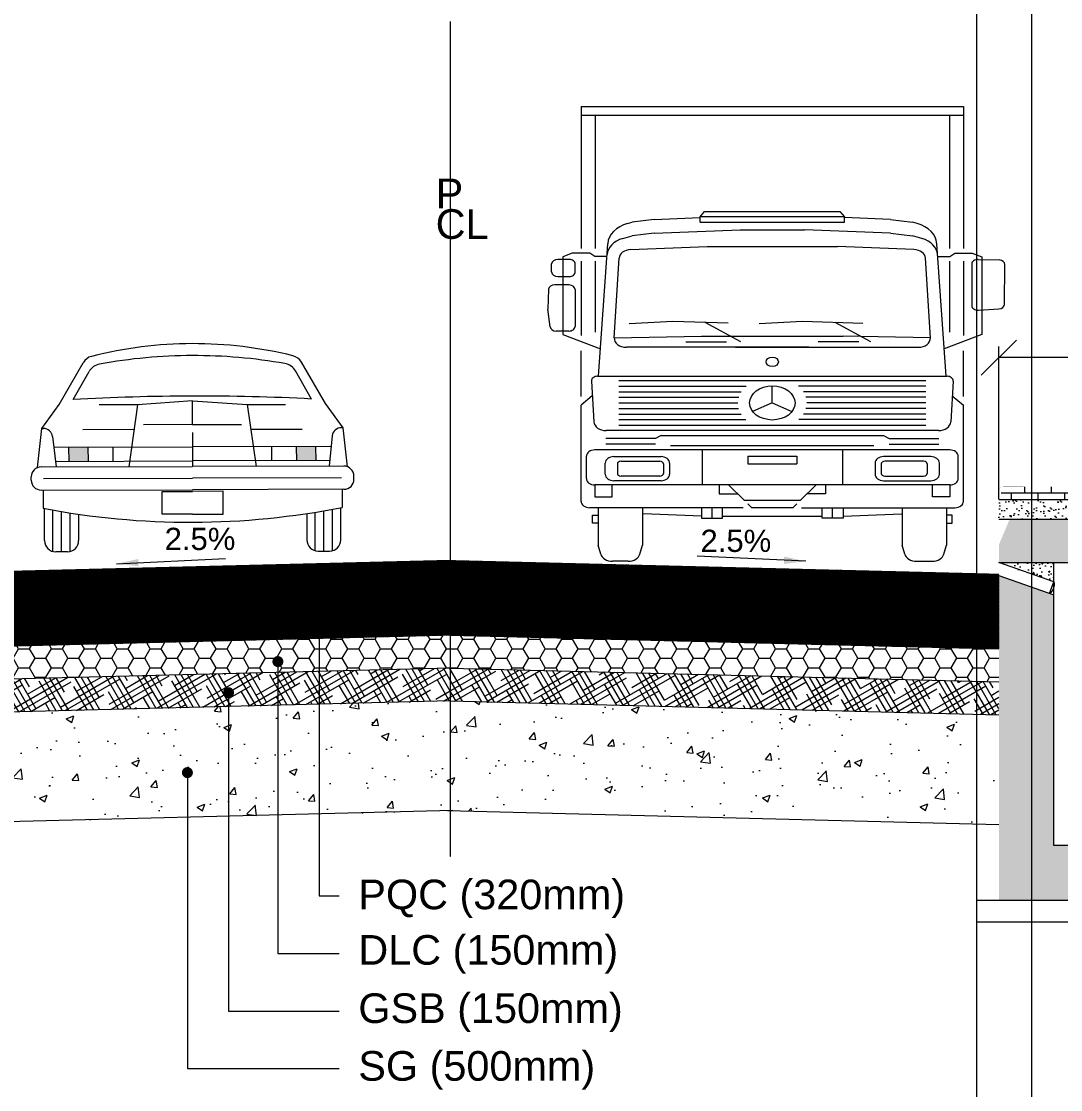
# Model space of a CAD drawing. Header units: inches. Extents: x 1863003 to 1881330, y 133141 to 515800.
# Drawn here: x 1871288 to 1876024, y 251341 to 256209 of the extents above; entities that cross this region are included whole.
import ezdxf

# ---------------------------------------------------------------- set-up
doc = ezdxf.new("R2010")
doc.units = ezdxf.units.IN
doc.header["$MEASUREMENT"] = 0
doc.linetypes.add('CENTERX2', pattern=[4, 2.5, -0.5, 0.5, -0.5])
doc.layers.get('0').update_dxf_attribs({"color": 4, "linetype": 'ELEC_LINE', "lineweight": 13})
doc.layers.get('Defpoints').update_dxf_attribs({"lineweight": 13})
for name, color, linetype, lineweight in [('DIM', 7, 'Continuous', 13), ('DIMEN', 7, 'Continuous', 13), ('HATCH', 252, 'Continuous', 13)]:
    doc.layers.add(name, color=color, linetype=linetype, lineweight=lineweight)
doc.styles.add('ARIAL', font='arial.ttf')
doc.styles.get("Standard").update_dxf_attribs({"font": 'romans.shx'})
doc.linetypes.add('ELEC_LINE', pattern='A,12.7,-5.08,["EL",Standard,S=2.54,R=0,X=-2.54,Y=-1.27],-5.08', length=22.86)
doc.dimstyles.get("Standard").update_dxf_attribs({"dimtxt": 180, "dimasz": 160, "dimexe": 50, "dimexo": 50, "dimgap": 100, "dimtad": 1, "dimdec": 0, "dimzin": 0, "dimdsep": 46, "dimtxsty": 'ARIAL', "dimcen": 0.09, "dimclrd": 256, "dimclre": 256, "dimclrt": 256, "dimadec": 0, "dimazin": 0, "dimtm": 1e-09, "dimtfac": 1, "dimtdec": 0, "dimtofl": 0, "dimtmove": 0, "dimatfit": 3, "dimfxl": 0, "dimtolj": 1, "dimtzin": 0, "dimlwd": 9, "dimlwe": -1, "dimarcsym": 0})
pattern_1 = [(49.99999999999999, (849.9999999997672, -258514.5726431922), (358.6300913003767, -31.37606749129755), [37.5, -412.5]), (355, (849.9999999997672, -258514.5726431922), (-69.3756668065, 376.0960668500059), [30, -330]), (100.45144446, (879.8858404997671, -258517.1873151922), (289.254423363556, 344.7199954843147), [31.87009599999999, -350.5710559999998]), (46.18420000000001, (849.9999999997672, -258414.5726431922), (533.6206653357862, -82.75964039653827), [56.25, -618.75]), (96.63563549, (894.4683724997672, -258421.4692966922), (467.3309728371142, 487.0593003872752), [47.805171, -525.8568799999999]), (351.1841639899999, (849.9999999997672, -258414.5726431922), (467.3309725273866, 487.0593001349951), [45, -495.0000004999999]), (21, (899.9999999997672, -258439.5726431922), (298.4535260592309, -201.3094453326694), [37.5, -412.5]), (326.0000000000001, (899.9999999997672, -258439.5726431922), (121.6576659607909, 362.5750225234265), [30, -330]), (71.45144474, (924.8711269997672, -258456.3484301922), (420.1111883649855, 161.2655764031769), [31.870095, -350.571056]), (37.50000000000001, (849.9999999997672, -258514.5726431922), (6.079927658645334, 166.4469269156558), [0, -326, 0, -335, 0, -331.25]), (7.499999999999999, (849.9999999997672, -258514.5726431922), (131.5347687210743, 197.2058559411801), [0, -191, 0, -318.5, 0, -126.25]), (327.5, (738.4999999997672, -258514.5726431922), (266.9112180862045, -11.27743586718988), [0, -125, 0, -390, 0, -517.5]), (317.5, (688.4999999997672, -258514.5726431922), (291.5930846711931, 50.05249116615887), [0, -162.5, 0, -259, 0, -367.5])]
pattern_2 = [(29.99999999999999, (849.9999999997672, -258514.5726431922), (74.10254037844388, 71.65063509461096), [400, -200]), (120, (849.9999999997672, -258514.5726431922), (28.34936490538902, -99.10254037844388), [399.9999999999998, -199.9999999999999])]
pattern_3 = [(0, (849.9999999997672, -258514.5726431922), (75, 43.30127018922193), [50, -100]), (120, (849.9999999997672, -258514.5726431922), (-74.99999999999997, 43.30127018922194), [49.99999999999998, -99.99999999999996]), (59.99999999999999, (849.9999999997672, -258514.5726431922), (1.665334536937735e-14, 86.60254037844388), [-100, 50])]
pattern_4 = [(45, (849.9999999997672, -258514.5726431922), (-0.8838834764831844, 0.8838834764831844), [])]

# ---------------------------------------------------------------- blocks, each defined once
blk = doc.blocks.new('ca')
at = {"color": 8}
for p, q in [((-28.87392627767986, 25.61850738525391), (-23.64386951498454, 34.62560272216797)), ((-25.8452016072697, 26.62766265869141), (-22.36343586014118, 32.70442199707031)), ((25.84521282149944, 26.62766265869141), (22.36344707437092, 32.70442199707031)), ((28.87392986245686, 25.61850738525391), (23.64387309976155, 34.62560272216797)), ((-32.63588916830486, 20.39279174804688), (-28.87392627767986, 25.61850738525391)), ((-2.022308763116598e-06, 26.33292388916016), (-11.86808979086345, 25.45753479003906)), ((-2.022308763116598e-06, 26.33292388916016), (11.86810100503499, 25.45753479003906)), ((-2.022308763116598e-06, 21.14312744140625), (-2.022308763116598e-06, 26.33292388916016)), ((32.63589275308186, 20.39279174804688), (28.87392986245686, 25.61850738525391)), ((-11.86808979086345, 25.45753479003906), (-20.18772327475017, 25.45753479003906)), ((-11.86808979086345, 25.45753479003906), (-13.80725299887126, 12.06492614746094)), ((11.86810100503499, 25.45753479003906), (13.8072642130428, 12.06492614746094)), ((11.86810100503499, 25.45753479003906), (20.18772685952717, 25.45753479003906)), ((-2.022308763116598e-06, 21.14312744140625), (-10.61702167562908, 21.14312744140625)), ((-2.022308763116598e-06, 21.14312744140625), (10.61703288980061, 21.14312744140625)), ((-33.57544910477009, 11.918701171875), (-32.63588916830486, 20.39279174804688)), ((-32.63588916830486, 20.39279174804688), (-32.28344928787556, 20.39279174804688)), ((-30.30240070389118, 18.62036895751953), (-29.57140552572673, 12.06492614746094)), ((-12.64239704184001, 20.10987854003906), (-23.75327503250446, 20.10987854003906)), ((-2.022308763116598e-06, 19.41312408447266), (-2.022308763116598e-06, 12.06492614746094)), ((12.64240825601155, 20.10987854003906), (23.75327861739788, 20.10987854003906)), ((30.30239665939007, 18.62036895751953), (29.57140911050374, 12.06492614746094)), ((32.63589275308186, 20.39279174804688), (32.2834605021053, 20.39279174804688)), ((33.57545268966351, 11.918701171875), (32.63589275308186, 20.39279174804688)), ((-30.04683124588337, 16.3284912109375), (-2.022308763116598e-06, 16.3284912109375)), ((-26.75585376791423, 13.26463317871094), (-26.75585376791423, 16.3284912109375)), ((-22.56476032303181, 13.26463317871094), (-22.56476032303181, 16.3284912109375)), ((-17.18514453939861, 13.26463317871094), (-17.18514453939861, 16.3284912109375)), ((30.04684246011311, 16.3284912109375), (-2.022308763116598e-06, 16.3284912109375)), ((17.18514812417561, 13.26463317871094), (17.18514812417561, 16.3284912109375)), ((22.56477153726155, 13.26463317871094), (22.56477153726155, 16.3284912109375)), ((26.75585735269124, 13.26463317871094), (26.75585735269124, 16.3284912109375)), ((-32.79469501541462, 12.06492614746094), (-2.022308763116598e-06, 12.06492614746094)), ((-29.7051869588322, 13.26463317871094), (-2.022308763116598e-06, 13.26463317871094)), ((29.70519817300374, 13.26463317871094), (-2.022308763116598e-06, 13.26463317871094)), ((32.79470622964436, 12.06492614746094), (-2.022308763116598e-06, 12.06492614746094)), ((-34.95222675375408, 9.207511901855469), (-34.95222675375408, 9.907394409179688)), ((-32.26056873373454, 9.557449340820312), (-2.022308763116598e-06, 9.557449340820312)), ((32.26057231856976, 9.557449340820312), (-2.022308763116598e-06, 9.557449340820312)), ((34.95223796792561, 9.207511901855469), (34.95223796792561, 9.907394409179688)), ((-32.79469501541462, 7.049980163574219), (-2.022308763116598e-06, 7.049980163574219)), ((-32.40735828451579, 7.049980163574219), (-32.40735828451579, 3.125236511230469)), ((32.79470622964436, 7.049980163574219), (-2.022308763116598e-06, 7.049980163574219)), ((32.40736186935101, 7.049980163574219), (32.40736186935101, 3.125236511230469)), ((-6.595125313324388, 1.757362365722656), (-6.595125313324388, 6.686576843261719)), ((-6.595125313324388, 6.686576843261719), (-2.022308763116598e-06, 6.686576843261719)), ((6.595136527495924, 6.686576843261719), (-2.022308763116598e-06, 6.686576843261719)), ((6.595136527495924, 1.757362365722656), (6.595136527495924, 6.686576843261719)), ((-32.09418689779704, -3.909431457519531), (-32.09418689779704, 3.0645751953125)), ((-30.28335773519939, -6.264907836914062), (-30.28335773519939, 2.725761413574219)), ((-28.40287982986774, -6.346817016601562), (-28.40287982986774, 2.395401000976562)), ((28.40289104409749, -6.346817016601562), (28.40289104409749, 2.395401000976562)), ((30.28336894942913, -6.264907836914062), (30.28336894942913, 2.725761413574219)), ((32.09419048257405, -3.909431457519531), (32.09419048257405, 3.0645751953125)), ((-26.52240192459431, -6.264907836914062), (-26.52240192459431, 2.086807250976562)), ((-24.71157276205486, 1.810089111328125), (-24.71157276205486, -3.909431457519531)), ((-2.022308763116598e-06, 1.757362365722656), (-6.595125313324388, 1.757362365722656)), ((-2.022308763116598e-06, 1.757362365722656), (6.595136527495924, 1.757362365722656)), ((24.71157634683186, 1.810089111328125), (24.71157634683186, -3.909431457519531)), ((26.52241313882405, -6.264907836914062), (26.52241313882405, 2.086807250976562)), ((-27.14895832107868, -6.346817016601562), (-29.65680133871501, -6.346817016601562)), ((27.14896953530842, -6.346817016601562), (29.65681255294476, -6.346817016601562))]:
    blk.add_line(p, q, dxfattribs=at)
for centre, radius, start, end in [((-2.022308763116598e-06, -51.15877151489258), 89.84619140625, 90.00000250547792, 104.0557395141059), ((-2.022308763116598e-06, -51.15877151489258), 89.84619140625, 75.94426549587769, 90.00000250547792), ((-21.10853015951579, 33.15342712402344), 2.931763172149658, 104.0557395141059, 149.8579703914262), ((-2.022308763116598e-06, -77.34341216087341), 113.4477920532226, 90.00000250547792, 100.1964913884343), ((-2.022308763116598e-06, -77.34341216087341), 113.4477920532226, 79.80350679128016, 90.00000250547792), ((21.1085337442928, 33.15342712402344), 2.931763172149658, 30.14203120414816, 75.94426549587769), ((-19.49852191971149, 31.06292724609375), 3.301851511001587, 100.1964913884343, 150.1888247544409), ((19.49853313394124, 31.06292724609375), 3.301851511001587, 29.81117683935573, 79.80350679128016), ((-2.022308763116598e-06, -444.7755432128906), 472.1111755371094, 90.00000250547792, 93.13816024060277), ((-2.022308763116598e-06, -444.7755432128906), 472.1111755371094, 86.8618379397985, 90.00000250547792), ((-32.28344928787556, 18.39946746826172), 1.993328452110291, 6.362710959437382, 90.00000250547792), ((32.2834605021053, 18.39946746826172), 1.993328452110291, 90.00000250547792, 173.6372876464351), ((-32.79469501541462, 9.907394409179688), 2.157535076141357, 90.00000250547792, 180.0000050081001), ((32.79470622964436, 9.907394409179688), 2.157535076141357, 0, 90.00000250547792), ((-32.79469501541462, 9.207511901855469), 2.157535076141357, 180.0000050081001, 270.0000006830187), ((32.79470622964436, 9.207511901855469), 2.157535076141357, 270.0000006830187, 0), ((-2.022308763116598e-06, 169.5877685546875), 169.5877685546875, 258.9833153636083, 270.0000006830187), ((-2.022308763116598e-06, 169.5877685546875), 169.5877685546875, 270.0000006830187, 281.0166860022666), ((-29.65680133871501, -3.909431457519531), 2.437389612197876, 180.0000050081001, 270.0000006830187), ((-27.14895832107868, -3.909431457519531), 2.437389612197876, 270.0000006830187, 0), ((27.14896953530842, -3.909431457519531), 2.437389612197876, 180.0000050081001, 270.0000006830187), ((29.65681255294476, -3.909431457519531), 2.437389612197876, 270.0000006830187, 0)]:
    blk.add_arc(centre, radius, start, end, dxfattribs=at)
for points in [[(-22.56476032303181, 13.26463317871094), (-22.56476032303181, 16.3284912109375), (-26.75585376791423, 13.26463317871094), (-26.75585376791423, 16.3284912109375)], [(22.56477153726155, 13.26463317871094), (22.56477153726155, 16.3284912109375), (26.75585735269124, 13.26463317871094), (26.75585735269124, 16.3284912109375)]]:
    blk.add_solid(points, dxfattribs=at)
blk = doc.blocks.new('A$C9c4fc737')
at = {"color": 8, "linetype": 'Continuous'}
for p, q in [((10.81007140269503, 147.2526909448789), (134.6093052432407, 147.2526909448789)), ((10.81007140269503, 147.2526909448789), (10.81007140269503, 101.3151259922306)), ((134.6093052432407, 147.2526909448789), (134.6093052432407, 101.3151259922306)), ((10.81007140269503, 144.514640566078), (134.6093052432407, 144.514640566078)), ((15.30168826063164, 144.514640566078), (15.30168826063164, 101.3151259922306)), ((130.1176883853041, 144.514640566078), (130.1176883853041, 101.3151259922306)), ((34.43398321326822, 110.7369727246114), (27.35668485541828, 109.827034364338)), ((34.43398321326822, 110.7369727246114), (49.37210274743848, 111.3052707503666)), ((49.37210274743848, 111.5411098843906), (50.79670752352104, 113.2288923030719)), ((96.04727389849722, 111.5411098843906), (49.37210274743848, 111.5411098843906)), ((49.37210274743848, 109.8533274657675), (49.37210274743848, 111.5411098843906)), ((50.79670752352104, 113.2288923030719), (94.62266912241466, 113.2288923030719)), ((94.62266912241466, 113.2288923030719), (96.04727389849722, 111.5411098843906)), ((96.04727389849722, 109.8533274657675), (96.04727389849722, 111.5411098843906)), ((110.9853934326675, 110.7369727246114), (96.04727389849722, 111.3052707503666)), ((110.9853934326675, 110.7369727246114), (118.0626917905174, 109.827034364338)), ((25.80307572381571, 109.3900817960384), (27.35668485541828, 109.827034364338)), ((34.43398321326822, 106.3074698892306), (62.33875959576108, 107.3690646428731)), ((49.37210274743848, 109.8533274657675), (96.04727389849722, 109.8533274657675)), ((62.33875959576108, 107.3690646428731), (83.08061705017462, 107.3690646428731)), ((110.9853934326675, 106.3074698892306), (83.08061705017462, 107.3690646428731)), ((119.61630092212, 109.3900817960384), (118.0626917905174, 109.827034364338)), ((24.28094782587141, 104.5324804893462), (27.35668485541828, 105.397531528899)), ((34.43398321326822, 106.3074698892306), (27.35668485541828, 105.397531528899)), ((110.9853934326675, 106.3074698892306), (118.0626917905174, 105.397531528899)), ((121.1384288200643, 104.5324804893462), (118.0626917905174, 105.397531528899)), ((16.43742453190498, 59.91248832049314), (19.42990541039035, 102.8634112855652)), ((26.83855356904678, 100.9396588809323), (51.62170779658481, 101.9094344811165)), ((51.62170779658481, 101.9094344811165), (93.79766884911805, 101.9094344811165)), ((118.5808230768889, 100.9396588809323), (93.79766884911805, 101.9094344811165)), ((128.9819521140307, 59.91248832049314), (125.9894712353125, 102.8634112855652)), ((6.952321232063696, 97.76593348762253), (3.229055353207514, 97.76593348762253)), ((7.944666502531618, 99.78624497377314), (4.911538634914905, 98.57299382670317)), ((4.911538634914905, 98.57299382670317), (4.911538634914905, 73.39803252520505)), ((13.60650518885814, 99.78624497377314), (7.944666502531618, 99.78624497377314)), ((10.81007140269503, 97.14353605674114), (10.81007140269503, 73.11245732830139)), ((15.22417338495143, 98.74541201052489), (13.60650518885814, 99.78624497377314)), ((19.14299576473422, 98.74541201052489), (15.22417338495143, 98.74541201052489)), ((15.30168826063164, 97.14353605674114), (15.30168826063164, 74.19216890487587)), ((21.52414408815093, 72.39246372279013), (23.11087843985297, 98.12731148838066)), ((123.8952325577848, 72.39246372279013), (122.3084982060827, 98.12731148838066)), ((126.2763808809686, 98.74541201052489), (130.1952032609843, 98.74541201052489)), ((130.1176883853041, 97.14353605674114), (130.1176883853041, 74.19216890487587)), ((130.1952032609843, 98.74541201052489), (131.8128714570776, 99.78624497377314)), ((131.8128714570776, 99.78624497377314), (137.4747101434041, 99.78624497377314)), ((134.6093052432407, 97.14353605674114), (134.6093052432407, 73.11245732830139)), ((137.4747101434041, 99.78624497377314), (140.5078380110208, 98.57299382670317)), ((139.3317480962723, 97.75002095242962), (146.1434926723596, 97.58522068039747)), ((140.5078380110208, 98.57299382670317), (140.5078380110208, 73.39803252520505)), ((1.260551386745647, 93.71527845913079), (1.260551386745647, 96.28955551289255)), ((8.920825198292732, 93.71527845913079), (8.920825198292732, 96.28955551289255)), ((137.2997770148795, 96.27441052539507), (137.2997770148795, 82.8046028696117)), ((147.8633633202408, 83.18633028503973), (148.0484157337341, 96.09373613906791)), ((3.229055353207514, 92.2389004844008), (6.952321232063696, 92.2389004844008)), ((0.2822680084500462, 88.11550049768994), (0, 81.6939033070812)), ((6.885636833729222, 89.48991626466159), (2.279984229011461, 89.54305841011228)), ((8.823859706986696, 88.01371297822334), (8.823859706986696, 76.04331767233089)), ((0.7474576199892908, 75.90110675262986), (0, 81.6939033070812)), ((139.4252597675659, 81.33292674750555), (146.051951929694, 81.73052827722859)), ((40.45865266723558, 77.68533015169669), (26.34564223280177, 76.88612957298756)), ((58.4318889528513, 77.0992463597795), (40.45865266723558, 77.68533015169669)), ((62.54096812033094, 71.12318662443431), (51.01508222310804, 77.34109875315335)), ((82.51802576519549, 77.68533015169669), (68.4050153309945, 76.88612957298756)), ((102.0383846617769, 77.04879670945229), (82.51802576519549, 77.68533015169669)), ((104.6003412182909, 71.12318662443431), (93.07445532130077, 77.34109875315335)), ((6.855355740757659, 74.5669396976009), (2.706808069488034, 74.5669396976009)), ((4.911538634914905, 73.39803252520505), (17.06051128986292, 68.85562026500702)), ((21.52414408815093, 72.39246372279013), (49.80183107615449, 72.94306334503926)), ((49.80183107615449, 72.94306334503926), (95.61754556978121, 72.94306334503926)), ((123.8952325577848, 72.39246372279013), (95.61754556978121, 72.94306334503926)), ((140.5078380110208, 73.39803252520505), (128.3588653560728, 68.85562026500702)), ((84.58169729192741, 69.30330990388757), (25.45694932248443, 69.30330990388757)), ((44.74661796330474, 71.12318662443431), (57.89017205638811, 71.12318662443431)), ((60.83767935400829, 69.30330990388757), (119.9624273234513, 69.30330990388757)), ((100.672758682631, 71.12318662443431), (87.52920458931476, 71.12318662443431)), ((10.81007140269503, 53.40037574415328), (10.81007140269503, 68.16311544529162)), ((134.6093052432407, 53.40037574415328), (134.6093052432407, 68.16311544529162)), ((16.09294749516994, 59.91248832049314), (129.3264291507658, 59.91248832049314)), ((14.1265368165914, 58.36804228380788), (14.94026613910682, 45.14494079392171)), ((23.01603383524343, 58.50492512102937), (122.4033428104594, 58.50492512102937)), ((23.01603383524343, 56.70389381982386), (64.2195695808623, 56.70389381982386)), ((72.70968832285143, 51.27113444113638), (72.70968832285143, 56.78345282335067)), ((122.4033428104594, 56.70389381982386), (81.1998070650734, 56.70389381982386)), ((131.2928398293443, 58.36804228380788), (130.4791105068289, 45.14494079392171)), ((14.42386939167045, 53.53638793766731), (10.81007140269503, 50.56138734007254)), ((23.01603383524343, 54.90286251861835), (62.65458538127132, 54.90286251861835)), ((23.01603383524343, 53.10183121741284), (61.81956115923822, 53.10183121741284)), ((122.4033428104594, 54.90286251861835), (82.76479126466438, 54.90286251861835)), ((122.4033428104594, 53.10183121741284), (83.59981548669748, 53.10183121741284)), ((130.9955072542652, 53.53638793766731), (134.6093052432407, 50.56138734007254)), ((10.81007140269503, 19.41215215518605), (10.81007140269503, 50.56138734007254)), ((23.01603383524343, 51.30079991614912), (61.54942669160664, 51.30079991614912)), ((23.01603383524343, 49.4997686149436), (61.80213106749579, 49.4997686149436)), ((72.70968832285143, 51.27113444113638), (66.34461131924763, 48.51497525000013)), ((72.70968832285143, 51.27113444113638), (79.07476532668807, 48.51497525000013)), ((122.4033428104594, 49.4997686149436), (83.6172455784399, 49.4997686149436)), ((122.4033428104594, 51.30079991614912), (83.86994995432906, 51.30079991614912)), ((134.6093052432407, 19.41215215518605), (134.6093052432407, 50.56138734007254)), ((23.01603383524343, 47.69873731373809), (62.61687075579539, 47.69873731373809)), ((23.01603383524343, 45.89770601253258), (64.1527073616162, 45.89770601253258)), ((122.4033428104594, 45.89770601253258), (81.26666928408667, 45.89770601253258)), ((122.4033428104594, 47.69873731373809), (82.80250589014031, 47.69873731373809)), ((126.5462891496718, 42.32832096831407), (18.87308749626391, 42.32832096831407)), ((23.01603383524343, 44.09667471132707), (122.4033428104594, 44.09667471132707)), ((34.84683989058249, 39.77323140465887), (18.75923893414438, 39.77323140465887)), ((36.73949882644229, 40.76687734609004), (34.84683989058249, 39.77323140465887)), ((36.73949882644229, 40.76687734609004), (108.6798778192606, 40.76687734609004)), ((108.6798778192606, 40.76687734609004), (110.5725367553532, 39.77323140465887)), ((110.5725367553532, 39.77323140465887), (126.6601377117913, 39.77323140465887)), ((130.1500066772569, 36.08254647935973), (15.2693699686788, 36.08254647935973)), ((34.84683989058249, 37.9278889420093), (18.75923893414438, 37.9278889420093)), ((39.78912425111048, 37.50204068142921), (105.6302523948252, 37.50204068142921)), ((49.98811137885787, 36.08254647935973), (49.98811137885787, 24.72659286309499)), ((95.43126526707783, 36.08254647935973), (95.43126526707783, 24.72659286309499)), ((110.5725367553532, 37.9278889420093), (126.6601377117913, 37.9278889420093)), ((12.51346444524825, 26.79352200578433), (12.51346444524825, 34.01561733672861)), ((18.60797379491851, 28.1803650741349), (18.60797379491851, 31.82522433414124)), ((21.36387931858189, 33.89215347677236), (36.6879188392777, 33.89215347677236)), ((22.54498166893609, 31.52994877216406), (22.54498166893609, 28.47564063605387)), ((23.72608400485478, 32.41577552404488), (36.29421808989719, 32.41577552404488)), ((37.47532042581588, 31.52994877216406), (37.47532042581588, 28.47564063605387)), ((39.44382436270826, 31.82522433414124), (39.44382436270826, 28.1803650741349)), ((64.75085108005442, 34.09525459655561), (64.75085108005442, 31.5401650328422)), ((64.75085108005442, 34.09525459655561), (80.66852556588128, 34.09525459655561)), ((64.75085108005442, 31.5401650328422), (80.66852556588128, 31.5401650328422)), ((80.66852556588128, 34.09525459655561), (80.66852556588128, 31.5401650328422)), ((105.9755522829946, 31.82522433414124), (105.9755522829946, 28.1803650741349)), ((107.9440562201198, 31.52994877216406), (107.9440562201198, 28.47564063605387)), ((124.0554973273538, 33.89215347677236), (108.731457806658, 33.89215347677236)), ((121.6932926410809, 32.41577552404488), (109.1251585558057, 32.41577552404488)), ((122.8743949769996, 31.52994877216406), (122.8743949769996, 28.47564063605387)), ((126.8114028510172, 28.1803650741349), (126.8114028510172, 31.82522433414124)), ((132.9059122006875, 26.79352200578433), (132.9059122006875, 34.01561733672861)), ((130.1500066772569, 24.72659286309499), (15.2693699686788, 24.72659286309499)), ((15.2693699686788, 24.72659286309499), (15.2693699686788, 20.89395851764129)), ((20.84116376377642, 20.89395851764129), (20.84116376377642, 24.72659286309499)), ((36.6879188392777, 26.11343593144557), (21.36387931858189, 26.11343593144557)), ((36.29421808989719, 27.58981388423126), (23.72608400485478, 27.58981388423126)), ((55.47682229336351, 24.72659286309499), (55.47682229336351, 21.88760445907246)), ((58.50507659092546, 24.72659286309499), (63.61525571835227, 19.75836315599736)), ((86.91430005477741, 24.72659286309499), (81.80412092758343, 19.75836315599736)), ((89.94255435257219, 24.72659286309499), (89.94255435257219, 21.88760445907246)), ((108.731457806658, 26.11343593144557), (124.0554973273538, 26.11343593144557)), ((109.1251585558057, 27.58981388423126), (121.6932926410809, 27.58981388423126)), ((124.5782128821593, 20.89395851764129), (124.5782128821593, 24.72659286309499)), ((130.1500066772569, 24.72659286309499), (130.1500066772569, 20.89395851764129)), ((15.2693699686788, 20.89395851764129), (20.84116376377642, 20.89395851764129)), ((55.47682229336351, 21.88760445907246), (61.42517894948833, 21.88760445907246)), ((89.94255435257219, 21.88760445907246), (83.99419769644737, 21.88760445907246)), ((130.1500066772569, 20.89395851764129), (124.5782128821593, 20.89395851764129)), ((63.23672393104061, 17.34522301255492), (13.56597692635842, 17.34522301255492)), ((16.29878231720068, 17.34522301255492), (16.29878231720068, 5.279522295284551)), ((30.68299023108557, 17.34522301255492), (30.68299023108557, 5.279522295284551)), ((49.79884548531845, 17.34522301255492), (49.79884548531845, 13.93843692768132)), ((53.20563157019205, 13.93843692768132), (53.20563157019205, 17.34522301255492)), ((56.61241765506566, 13.93843692768132), (56.61241765506566, 17.34522301255492)), ((63.61525571835227, 19.75836315599736), (81.80412092758343, 19.75836315599736)), ((66.09734272304922, 17.34522301255492), (64.79634029022418, 18.61008648894494)), ((79.32203392288648, 17.34522301255492), (66.09734272304922, 17.34522301255492)), ((79.32203392288648, 17.34522301255492), (80.62303635571152, 18.61008648894494)), ((82.18265271466225, 17.34522301255492), (131.8533997195773, 17.34522301255492)), ((88.80695899087004, 13.93843692768132), (88.80695899087004, 17.34522301255492)), ((92.21374507574365, 13.93843692768132), (92.21374507574365, 17.34522301255492)), ((95.62053116061725, 17.34522301255492), (95.62053116061725, 13.93843692768132)), ((114.7363864146173, 17.34522301255492), (114.7363864146173, 5.279522295284551)), ((129.120594328735, 17.34522301255492), (129.120594328735, 5.279522295284551)), ((14.51846541743726, 12.32884671847569), (14.51846541743726, 14.95200559473597)), ((14.51846541743726, 14.95200559473597), (16.29878231720068, 14.95200559473597)), ((49.79884548531845, 14.64818402868696), (30.87225612485781, 15.35793112969259)), ((49.79884548531845, 13.93843692768132), (56.61241765506566, 13.93843692768132)), ((56.61241765506566, 14.64818402868696), (88.80695899087004, 14.64818402868696)), ((95.62053116061725, 13.93843692768132), (88.80695899087004, 13.93843692768132)), ((95.62053116061725, 14.64818402868696), (114.5471205210779, 15.35793112969259)), ((130.9009112284984, 14.95200559473597), (129.120594328735, 14.95200559473597)), ((130.9009112284984, 12.32884671847569), (130.9009112284984, 14.95200559473597)), ((16.29878231720068, 12.32884671847569), (14.51846541743726, 12.32884671847569)), ((129.120594328735, 12.32884671847569), (130.9009112284984, 12.32884671847569)), ((17.13803700078279, 2.335416865476873), (16.29878231720068, 5.279522295284551)), ((29.84373554773629, 2.335416865476873), (30.68299023108557, 5.279522295284551)), ((115.5756410981994, 2.335416865476873), (114.7363864146173, 5.279522295284551)), ((128.2813396451529, 2.335416865476873), (129.120594328735, 5.279522295284551)), ((25.99373464658856, 0), (20.98803790193051, 0)), ((119.4256419993471, 0), (124.4313387440052, 0))]:
    blk.add_line(p, q, dxfattribs=at)
for centre, major_axis, ratio, start_param, end_param in [((29.25901510962285, 102.478203024657), (9.842519685239607, 8.685140878007128e-10), 0.7499999999976008, 1.929566996875606, 3.089386062538172), ((116.1603615363128, 102.478203024657), (-9.842519684983525, 1.044730263928248e-10), 0.7500000000071224, 3.193799244538609, 4.353618310236004), ((27.04569937568158, 99.00297738978406), (7.874015865556987, 4.652433814187923e-10), 0.749999999989869, 1.929566996891334, 3.089386062563803), ((118.3736772702541, 99.00297738978406), (7.874015865300907, 2.987938476012848e-10), 0.7500000000017711, 0.0522065908974827, 1.212025656613489), ((27.04368367418647, 97.99091361893807), (-3.937007932723968, 2.312929198222416e-10), 0.7500000000002759, -1.51866967777492, -0.04620985496934704), ((118.3756929717492, 97.99091361893807), (3.937007932723968, 2.312929198222416e-10), 0.7500000000002759, 0.04620985496934704, 1.51866967777492), ((3.229055353207514, 96.28955551289255), (1.968503966461868, 1.285005698369486e-10), 0.749999999940861, 1.570796326745938, 3.141592653502755), ((6.952321232063696, 96.28955551289255), (1.968503966229037, 2.706370932071493e-10), 0.7500000000295695, -1.833113660865138e-10, 1.570796326691784), ((139.2682809811085, 96.27441052539507), (1.968503966229037, 2.497819467660958e-10), 0.7500000000498698, 1.538549444250816, 3.141592653420608), ((146.0800255571958, 96.10961025336292), (1.968503966183297, 2.493730358322635e-11), 0.7500000000660637, -0.01075227378542487, 1.538549444454071), ((3.229055353207514, 93.71527845913079), (-1.968503966461867, 1.285010069326342e-10), 0.749999999940861, 8.703793241693347e-11, 1.570796326843855), ((6.952321232063696, 93.71527845913079), (-1.968503966229037, 2.706379673985203e-10), 0.7500000000295695, 1.570796326898009, 3.141592653773105), ((2.249703136039898, 88.06685512361582), (-1.968503966359715, 8.40328508991271e-12), 0.750000000003175, 4.697005578532028, 6.250230209543837), ((6.855355740757659, 88.01371297822334), (1.968503966229036, 1.260290043539562e-11), 0.7500000000233307, -8.536282791737904e-12, 1.55541292493321), ((145.8949731434695, 83.20220439933473), (-1.968503966415619, 5.900497841098077e-11), 0.749999999960756, 1.65062631257587, 3.130840379860985), ((139.2682809811085, 82.8046028696117), (-1.968503966229037, 3.625980915698539e-10), 0.7500000000340206, 2.455997627492934e-10, 1.650626312817779), ((2.706808069488034, 76.04331767233089), (-1.968503966271369, 1.554073060315424e-10), 0.7500000000134409, 0.09647377531102164, 1.570796326854107), ((6.855355740757659, 76.04331767233089), (-1.968503966229037, 2.706379673985203e-10), 0.7500000000295695, 1.570796326898009, 3.141592653773105), ((25.45694932248443, 72.25606585340574), (-3.937007932715591, 4.113186456186132e-10), 0.7499999999952969, -0.0462098548890495, 1.570796326873253), ((119.9624273234513, 72.25606585340574), (3.937007932493279, 1.217947525238363e-11), 0.7500000000376474, 4.71238898038237, 6.329395162203811), ((72.70968832285143, 64.59174372506095), (-1.996488246135414, 7.963933390907697e-11), 0.7499999999416898, 3.141592653642979, 9.424777960822565), ((16.09294749516994, 58.43611034576315), (-1.968503966311554, 7.931594072135041e-11), 0.7499999999981304, -1.570796326764677, 0.04612111607132863), ((129.3264291507658, 58.43611034576315), (1.968503966311554, 7.931637781703598e-11), 0.7499999999981303, -0.04612111607132863, 1.570796326764677), ((18.87308749626391, 45.28107691783225), (3.937007932612698, 2.218595207314196e-10), 0.750000000014898, 3.187713769531352, 4.712388980342426), ((126.5462891496718, 45.28107691783225), (-3.937007932612698, 2.218595207314196e-10), 0.750000000014898, 1.570796326837161, 3.095471537648233), ((15.2693699686788, 34.01561733672861), (-2.755905523430556, 1.92061759289608e-10), 0.7500000000211212, -1.570796326742628, 9.29212262690271e-11), ((130.1500066772569, 34.01561733672861), (2.755905523430556, 1.920617592896081e-10), 0.7500000000211212, -9.29212262690271e-11, 1.570796326742629), ((21.36387931858189, 31.82522433414124), (2.755905523663387, 2.070767827158106e-10), 0.7499999999577579, 1.570796326738543, 3.141592653489607), ((23.72608400485478, 31.52994877216406), (-1.181102335918695, 8.643329318177971e-11), 0.7499999999507175, -1.570796326740012, 9.757350483141636e-11), ((36.29421808989719, 31.52994877216406), (1.181102335918695, 8.643276866697656e-11), 0.7499999999507176, -9.757283869760158e-11, 1.570796326740012), ((36.6879188392777, 31.82522433414124), (2.755905523430556, 1.920617592896081e-10), 0.7500000000211212, -9.29212262690271e-11, 1.570796326742629), ((108.731457806658, 31.82522433414124), (2.755905523663387, 2.070767827158106e-10), 0.7499999999577579, 1.570796326738543, 3.141592653489607), ((109.1251585558057, 31.52994877216406), (1.181102335685864, 7.88954909307304e-11), 0.7500000000985649, 1.570796326744798, 3.141592653500728), ((121.6932926410809, 31.52994877216406), (-1.181102335918695, 4.780339471246399e-10), 0.7499999999507175, 3.141592654129441, 4.712388980688242), ((124.0554973273538, 31.82522433414124), (-2.755905523663387, 2.070761707818574e-10), 0.7499999999577578, 3.141592653689979, 4.712388980441044), ((21.36387931858189, 28.1803650741349), (-2.755905523663387, 1.51967234757395e-10), 0.7499999999788789, 7.352318753817144e-11, 1.570796326836253), ((23.72608400485478, 28.47564063605387), (1.181102335918694, 2.194790955646965e-10), 0.7499999999014352, 3.141592653342025, 4.71238898024532), ((36.29421808989719, 28.47564063605387), (-1.181102335918695, 2.194790955646966e-10), 0.7499999999014348, 1.570796326934266, 3.14159265383756), ((36.6879188392777, 28.1803650741349), (-2.755905523430556, 2.471713072433679e-10), 0.7500000000422421, 1.570796326862162, 3.141592653709377), ((108.731457806658, 28.1803650741349), (-2.755905523663387, 1.51967234757395e-10), 0.7499999999788789, 7.352318753817144e-11, 1.570796326836253), ((109.1251585558057, 28.47564063605387), (1.181102335685864, 5.415019381187713e-11), 0.7500000000492826, 3.141592653528663, 4.712388980350305), ((121.6932926410809, 28.47564063605387), (1.181102335918695, 3.449876202269198e-10), 0.7499999999014351, 4.712388980165622, 6.283185306790133), ((124.0554973273538, 28.1803650741349), (2.755905523663387, 1.51967234757395e-10), 0.7499999999788789, 4.712388980343333, 6.283185307106063), ((15.2693699686788, 26.79352200578433), (2.755905523430556, 2.471713072433679e-10), 0.7500000000422421, 3.141592653470209, 4.712388980317423), ((130.1500066772569, 26.79352200578433), (-2.755905523430556, 2.471713072433679e-10), 0.7500000000422421, 1.570796326862162, 3.141592653709377), ((13.56597692635842, 19.41215215518605), (-2.755905523663387, 2.070761707818574e-10), 0.7499999999577578, 1.001854155191495e-10, 1.570796326851251), ((131.8533997195773, 19.41215215518605), (2.755905523663387, 2.070767827158106e-10), 0.7499999999577579, 4.712388980328336, 6.283185307079401), ((20.98803790193051, 2.952755949518178), (-3.937007932812566, 1.456588815042779e-10), 0.7499999999768232, 0.2106260617996123, 1.570796326822644), ((25.99373464658856, 2.952755949518178), (3.937007932812566, 1.45659755695649e-10), 0.7499999999768232, 4.712388980356941, 6.072559245379972), ((119.4256419993471, 2.952755949518178), (-3.937007932812566, 1.456588815042779e-10), 0.7499999999768232, 0.2106260617996123, 1.570796326822644), ((124.4313387440052, 2.952755949518178), (3.937007932812566, 1.45659755695649e-10), 0.7499999999768232, 4.712388980356941, 6.072559245379972)]:
    blk.add_ellipse(centre, major_axis=major_axis, ratio=ratio, start_param=start_param, end_param=end_param, dxfattribs=at)
blk.add_ellipse((72.70968832285143, 51.27113444113638), major_axis=(7.349757843185215, 3.855910155033785e-11), ratio=0.749999999976241, dxfattribs=at)
blk = doc.blocks.new('_Oblique')
at = {"color": 0, "linetype": 'ByBlock', "lineweight": -2}
blk.add_line((-0.5, -0.5), (0.5, 0.5), dxfattribs=at)
blk = doc.blocks.new('*D355')
at = {"layer": 'Defpoints', "color": 0, "ltscale": 0.02}
for p in [(1875742.274070687, 254677.0282576884), (1875742.274070687, 254576.3786415277), (1877542.274070687, 254576.3786415277)]:
    blk.add_point(p, dxfattribs=at)
at = {"layer": 'DIMEN', "ltscale": 0.02}
for p, q in [((1875742.274070687, 254626.3786415277), (1875742.274070687, 254727.0282576884)), ((1877542.274070687, 254626.3786415277), (1877542.274070687, 254727.0282576884))]:
    blk.add_line(p, q, dxfattribs=at)
at = {"layer": 'DIMEN', "lineweight": 9, "ltscale": 0.02}
blk.add_line((1877542.274070687, 254677.0282576884), (1875742.274070687, 254677.0282576884), dxfattribs=at)
at = {"layer": 'DIMEN', "lineweight": 9, "ltscale": 0.02, "xscale": 160, "yscale": 160, "zscale": 160, "rotation": 180}
blk.add_blockref('_Oblique', (1875742.274070687, 254677.0282576884), dxfattribs=at)
at = {"layer": 'DIMEN', "lineweight": 9, "ltscale": 0.02, "xscale": 160, "yscale": 160, "zscale": 160}
blk.add_blockref('_Oblique', (1877542.274070687, 254677.0282576884), dxfattribs=at)
at = {"layer": 'DIMEN', "ltscale": 0.02, "insert": (1876642.274070687, 254853.6142058467), "char_height": 150, "attachment_point": 5, "style": 'ARIAL'}
blk.add_mtext('\\A1;1800', dxfattribs=at)

msp = doc.modelspace()

# ---------------------------------------------------------------- hatches: boundary and pattern name
at = {"layer": 'DIM', "linetype": 'Continuous'}
h = msp.add_hatch(dxfattribs=at)
h.set_pattern_fill('AR-BRSTD', scale=0.6)
h.set_pattern_definition([(0, (1949.999999999302, -258230.5945715305), (0, 40.64508), []), (90, (1949.999999999302, -258230.5945715305), (-60.95999999999999, 40.64508), [40.64508, -40.64508])])
h.paths.add_polyline_path([(1877542.274070687, 254091.0429758311), (1877542.274070687, 254031.0429758311), (1875742.303417261, 254031.0429758311), (1875762.303417261, 254087.971825968)])
h = msp.add_hatch(dxfattribs=at)
h.set_pattern_fill('AR-SAND')
h.set_pattern_definition([(37.50000000000001, (1949.999999999302, -258230.5945715305), (-1.600031295984046, 48.94132373293424), [0, -38.608, 0, -43.18, 0, -41.275]), (7.499999999999999, (1949.999999999302, -258230.5945715305), (44.95232831380027, 71.68251005683543), [0, -20.828, 0, -34.798, 0, -13.335]), (327.5, (1918.757999999216, -258230.5945715305), (79.0992370241458, 0.1437184678545762), [0, -12.7, 0, -45.72, 0, -59.69]), (317.5, (1918.757999999216, -258230.5945715305), (76.35564524722972, 22.29293232572163), [0, -6.35, 0, -29.972, 0, -34.29])])
h.paths.add_polyline_path([(1877542.274070687, 254031.0429758311), (1877542.274070687, 253941.0429758311), (1875742.303417261, 253941.0429758311), (1875742.274070687, 254031.0429758311)])
h = msp.add_hatch(dxfattribs=at)
h.set_pattern_fill('AR-CONC', scale=10)
h.set_pattern_definition([(49.99999999999999, (0, -182322.471302473), (71.72601826007535, -6.275213498259511), [7.5, -82.5]), (355, (0, -182322.471302473), (-13.8751333613, 75.21921337000119), [6, -66]), (100.45144446, (5.9771681, -182322.994236873), (57.8508846727112, 68.94399909686294), [6.374019199999998, -70.11421119999997]), (46.18420000000001, (0, -182302.471302473), (106.7241330671572, -16.55192807930765), [11.25, -123.75]), (96.63563549, (8.8936745, -182303.850633173), (93.46619456742283, 97.41186007745505), [9.5610342, -105.171376]), (351.1841639899999, (0, -182302.471302473), (93.46619450547732, 97.41186002699902), [9, -99.0000001]), (21, (10, -182307.471302473), (59.69070521184616, -40.26188906653388), [7.5, -82.5]), (326.0000000000001, (10, -182307.471302473), (24.33153319215817, 72.5150045046853), [6, -66]), (71.45144474, (14.9742254, -182310.826459873), (84.02223767299711, 32.25311528063538), [6.374019000000001, -70.1142112]), (37.50000000000001, (0, -182322.471302473), (1.215985531729067, 33.28938538313115), [0, -65.19999999999999, 0, -67, 0, -66.25]), (7.499999999999999, (0, -182322.471302473), (26.30695374421486, 39.44117118823603), [0, -38.2, 0, -63.7, 0, -25.25]), (327.5, (-22.3, -182322.471302473), (53.3822436172409, -2.255487173437976), [0, -25, 0, -78, 0, -103.5]), (317.5, (-32.3, -182322.471302473), (58.31861693423862, 10.01049823323177), [0, -32.5, 0, -51.8, 0, -73.5])])
edge = h.paths.add_edge_path()
edge.add_arc((1877209.649685939, 253896.8917237797), 182.7594924258065, 166.0201188882999, 203.6998144574025, ccw=False)
edge.add_line((1877032.303417261, 253941.0429758311), (1875792.303417261, 253941.0429758311))
edge.add_arc((1881722.129583455, 251350.649531057), 6470.933206270354, 156.4023035529412, 157.5338840571957)
edge.add_line((1875742.303417261, 253823.4324940583), (1875742.303417261, 253743.5065373826))
edge.add_line((1875742.303417261, 253743.5065373826), (1876792.303417261, 253743.5065373826))
edge.add_line((1876792.303417261, 253743.5065373826), (1876792.303417261, 252453.8944416758))
edge.add_line((1876792.303417261, 252453.8944416758), (1875992.303417261, 252453.8944416758))
edge.add_line((1875992.303417261, 252453.8944416758), (1875992.303417261, 253595.1965193273))
edge.add_line((1875992.303417261, 253595.1965193273), (1875742.303417261, 253683.4324940583))
edge.add_line((1875742.303417261, 253683.4324940583), (1875742.303417261, 252203.8944416758))
edge.add_line((1875742.303417261, 252203.8944416758), (1877042.303417261, 252203.8944416758))
edge.add_line((1877042.303417261, 252203.8944416758), (1877042.303417261, 253823.4324940583))
h = msp.add_hatch(dxfattribs=at)
h.set_pattern_fill('AR-CONC', scale=10)
h.set_pattern_definition([(49.99999999999999, (-150, -244992.1981216883), (71.72601826007535, -6.275213498259511), [7.5, -82.5]), (355, (-150, -244992.1981216883), (-13.8751333613, 75.21921337000119), [6, -66]), (100.45144446, (-144.0228319, -244992.7210560883), (57.8508846727112, 68.94399909686294), [6.374019199999993, -70.1142111999999]), (46.18420000000001, (-150, -244972.1981216883), (106.7241330671572, -16.55192807930765), [11.25, -123.75]), (96.63563549, (-141.1063255, -244973.5774523883), (93.46619456742283, 97.41186007745505), [9.5610342, -105.171376]), (351.1841639899999, (-150, -244972.1981216883), (93.46619450547732, 97.41186002699902), [9, -99.0000001]), (21, (-140, -244977.1981216883), (59.69070521184616, -40.26188906653388), [7.5, -82.5]), (326.0000000000001, (-140, -244977.1981216883), (24.33153319215817, 72.5150045046853), [6, -66]), (71.45144474, (-135.0257746, -244980.5532790883), (84.02223767299711, 32.25311528063538), [6.374019000000001, -70.1142112]), (37.50000000000001, (-150, -244992.1981216883), (1.215985531729067, 33.28938538313115), [0, -65.19999999999999, 0, -67, 0, -66.25]), (7.499999999999999, (-150, -244992.1981216883), (26.30695374421486, 39.44117118823603), [0, -38.2, 0, -63.7, 0, -25.25]), (327.5, (-172.3, -244992.1981216883), (53.3822436172409, -2.255487173437976), [0, -25, 0, -78, 0, -103.5]), (317.5, (-182.3, -244992.1981216883), (58.31861693423862, 10.01049823323177), [0, -32.5, 0, -51.8, 0, -73.5])])
h.paths.add_polyline_path([(1875742.303417261, 253743.5065373826), (1875992.303417261, 253655.2705626517), (1875992.303417261, 253743.5065373826)])
at = {"layer": 'DIM', "linetype": 'Continuous', "ltscale": 0.02}
h = msp.add_hatch(dxfattribs=at)
h.set_pattern_fill('HONEY', color=31, scale=400, style=0)
h.set_pattern_definition(pattern_3)
h.paths.add_polyline_path([(1870742.332763834, 253349.5792834204), (1870742.332763834, 253199.5323802061), (1873242.303417261, 253262.0553399835), (1873242.303417261, 253412.1022431978)])
h = msp.add_hatch(dxfattribs=at)
h.set_pattern_fill('HONEY', color=31, scale=400, style=0)
h.set_pattern_definition(pattern_3)
h.paths.add_polyline_path([(1875742.303417261, 253199.5316462637), (1875742.303417261, 253349.5785494779), (1873242.303417261, 253412.1022431978), (1873242.303417261, 253262.0553399835)])
h = msp.add_hatch(dxfattribs=at)
h.set_pattern_fill('HOUND', color=130, scale=400, angle=30, style=0)
h.set_pattern_definition(pattern_2)
h.paths.add_polyline_path([(1870742.332763834, 253199.5323802062), (1870742.332763834, 253049.4854769919), (1873242.303417261, 253112.0084367692), (1873242.303417261, 253262.0553399835)])
h = msp.add_hatch(dxfattribs=at)
h.set_pattern_fill('HOUND', color=130, scale=400, angle=30, style=0)
h.set_pattern_definition(pattern_2)
h.paths.add_polyline_path([(1875742.303417261, 253049.4847430493), (1875742.303417261, 253199.5316462635), (1873242.303417261, 253262.0553399835), (1873242.303417261, 253112.0084367692)])
h = msp.add_hatch(dxfattribs=at)
h.set_pattern_fill('AR-CONC', scale=50, style=0)
h.set_pattern_definition(pattern_1)
h.paths.add_polyline_path([(1870742.332763834, 253049.4854769918), (1870742.332763834, 252549.3291329443), (1873242.303417261, 252611.8520927217), (1873242.303417261, 253112.0084367692)])
h = msp.add_hatch(dxfattribs=at)
h.set_pattern_fill('AR-CONC', scale=50, style=0)
h.set_pattern_definition(pattern_1)
h.paths.add_polyline_path([(1875742.303417261, 252549.3283990018), (1875742.303417261, 253049.4847430495), (1873242.303417261, 253112.0084367692), (1873242.303417261, 252611.8520927217)])
at = {"layer": 'HATCH', "linetype": 'Continuous', "ltscale": 0.02}
h = msp.add_hatch(dxfattribs=at)
h.set_pattern_fill('ANSI31', color=141, scale=10)
h.set_pattern_definition(pattern_4)
h.paths.add_polyline_path([(1870742.332763834, 253689.6855973728), (1870742.332763834, 253349.5792834203), (1873242.303417261, 253412.1022431978), (1873242.303417261, 253752.2085571502)])
h = msp.add_hatch(dxfattribs=at)
h.set_pattern_fill('ANSI31', color=141, scale=10)
h.set_pattern_definition(pattern_4)
h.paths.add_polyline_path([(1875742.303417261, 253349.5785494778), (1875742.303417261, 253689.6848634304), (1873242.303417261, 253752.2085571502), (1873242.303417261, 253412.1022431978)])

# ---------------------------------------------------------------- linework, layer by layer
at = {"color": 8, "linetype": 'Continuous', "ltscale": 0.02}
for p in [(1875642.303417261, 502880.9297705453), (1875642.303417261, 502880.9297705453), (1875892.303417261, 502880.9297705453)]:
    msp.add_xline(p, (0, 1), dxfattribs=at)
at = {"color": 6, "linetype": 'Continuous', "ltscale": 0.02}
for points in [[(1873242.303417261, 253752.2085571502), (1870742.303417261, 253689.6848634303)], [(1873242.303417261, 253752.2085571502), (1875742.303417261, 253689.6848634303)], [(1873242.303417261, 253412.1022431978), (1870742.332763834, 253349.5792834204)], [(1873242.303417261, 253412.1022431978), (1875742.303417261, 253349.5785494779)], [(1873242.303417261, 253262.0553399835), (1870742.332763834, 253199.5323802061)], [(1873242.303417261, 253262.0553399835), (1875742.303417261, 253199.5316462636)], [(1873242.303417261, 253112.0084367692), (1870742.332763834, 253049.4854769918)], [(1873242.303417261, 253112.0084367692), (1875742.303417261, 253049.4847430493)], [(1873254.804247144, 252612.1647319452), (1870742.332763834, 252549.3291329442)], [(1873229.802587377, 252612.1647319452), (1875742.303417261, 252549.3283990017)]]:
    msp.add_lwpolyline(points, dxfattribs=at)
at = {"color": 7, "linetype": 'Continuous', "ltscale": 0.02}
msp.add_lwpolyline([(1875992.303417261, 253655.2705626499, -0.3078641163322294), (1875973.449296604, 253601.8509661827), (1875992.303417261, 253655.2705626517), (1875742.303417261, 253743.5065373826), (1876792.303417261, 253743.5065373826), (1876792.303417261, 252453.8944416758), (1875992.303417261, 252453.8944416758), (1875992.303417261, 253743.5065373826)], format="xyb", dxfattribs=at)
msp.add_lwpolyline([(1877142.303417261, 252203.8944416758), (1877142.303417261, 252103.8944416758), (1875642.303417261, 252103.8944416758), (1875642.303417261, 252203.8944416758)], close=True, dxfattribs=at)
at = {"layer": 'DIM', "color": 1, "linetype": 'CENTERX2'}
msp.add_lwpolyline([(1873242.303417261, 256209.4049956291), (1873242.303417261, 252401.2234062594)], dxfattribs=at)
at = {"layer": 'DIM', "color": 8, "linetype": 'Continuous'}
for points in [[(1875742.274070687, 254146.9386952459), (1875742.274070687, 254677.3530657687)], [(1875742.303417261, 254031.2341994328), (1875742.303417261, 254677.3530657687)]]:
    msp.add_lwpolyline(points, dxfattribs=at)
at = {"layer": 'DIM', "color": 7, "linetype": 'Continuous', "const_width": 0.2}
msp.add_lwpolyline([(1877542.274070687, 254091.0429758311), (1875762.303417261, 254087.971825968, 0.414213562373095), (1875742.303417261, 254067.971825968), (1875742.303417261, 252203.8944416758)], format="xyb", dxfattribs=at)
at = {"layer": 'DIM', "color": 7, "linetype": 'Continuous'}
for points in [[(1875742.303417261, 254031.0429758311), (1877542.274070687, 254031.0429758311)], [(1875742.303417261, 253941.0429758311), (1877542.274070687, 253941.0429758311)], [(1875742.303417261, 253683.4324940583), (1875992.303417261, 253595.1965193273)]]:
    msp.add_lwpolyline(points, dxfattribs=at)

# ---------------------------------------------------------------- block references
at = {"color": 2, "linetype": 'Continuous', "ltscale": 0.02, "xscale": 14.07333922491834, "yscale": 14.07333922491834, "zscale": 14.07333922491834}
msp.add_blockref('A$C9c4fc737', (1873686.663129216, 253748.6268722803), dxfattribs=at)
at = {"layer": 'DIM', "color": 7, "linetype": 'Continuous', "xscale": 21.03433218205, "yscale": 21.03433218205, "zscale": 21.03433218205, "rotation": 0.1542392016107283}
msp.add_blockref('ca', (1872068.586489629, 253926.7668241325), dxfattribs=at)

# ---------------------------------------------------------------- texts
at = {"layer": 'DIMEN', "linetype": 'Continuous', "style": 'ARIAL'}
for s, height, p in [('P', 135, (1873175.844641006, 255357.9041535482)), ('CL', 135, (1873175.844641006, 255218.2636469356)), ('2.5%%%', 101.25, (1871940.80265943, 253800.1389785957)), ('2.5%%%', 101.25, (1874382.760059276, 253791.3988798083)), ('PQC (320mm)', 135, (1872823.451630357, 252162.8603574795)), ('DLC (150mm)', 135, (1872823.451630357, 251910.1053405165)), ('GSB (150mm)', 135, (1872823.451630357, 251644.4552553578)), ('SG (500mm)', 135, (1872823.451630357, 251381.3841838379))]:
    msp.add_text(s, height=height, dxfattribs=at).set_placement(p)

# ---------------------------------------------------------------- dimensions: what is measured, and where the dimension line sits
at = {"layer": 'DIMEN', "ltscale": 0.02}
dim = msp.add_aligned_dim(p1=(1877542.274070687, 254576.3786415277), p2=(1875742.274070687, 254576.3786415277), distance=-100.64961616069195, dimstyle='Standard', override={"dimtxt": 150, "dimblk1": 'Oblique', "dimblk2": 'Oblique', "dimsah": 1}, dxfattribs=at)
dim.commit()
dim.dimension.update_dxf_attribs({"geometry": '*D355', "text_midpoint": (1876642.274070687, 254853.6142058467)})

# ---------------------------------------------------------------- leaders
at = {"layer": 'DIMEN', "lineweight": 9, "ltscale": 0.02}
for points, override in [([(1871721.46798321, 253737.7148809796), (1872217.48185169, 253761.8354713875)], {"dimasz": 100}), ([(1874863.167700369, 253748.616052825), (1874367.153831889, 253772.7366432329)], {"dimasz": 100}), ([(1872644.438659173, 253550.6968084128), (1872644.438659173, 252224.0306041786), (1872736.753470415, 252224.0306041786)], {"dimasz": 50, "dimldrblk": 'Dot'}), ([(1872456.938659173, 253291.6484543107), (1872456.938659173, 251961.5306041786), (1872736.753470415, 251961.5306041786)], {"dimasz": 50, "dimldrblk": 'Dot'}), ([(1872231.938659173, 253149.9849170715), (1872231.938659173, 251699.0306041786), (1872736.753470415, 251699.0306041786)], {"dimasz": 50, "dimldrblk": 'Dot'}), ([(1872044.438659173, 252785.5590767416), (1872044.438659173, 251436.5306041786), (1872736.753470415, 251436.5306041786)], {"dimasz": 50, "dimldrblk": 'Dot'})]:
    msp.add_leader(points, dimstyle='Standard', override=override, dxfattribs=at)

doc.saveas('drawing.dxf')
